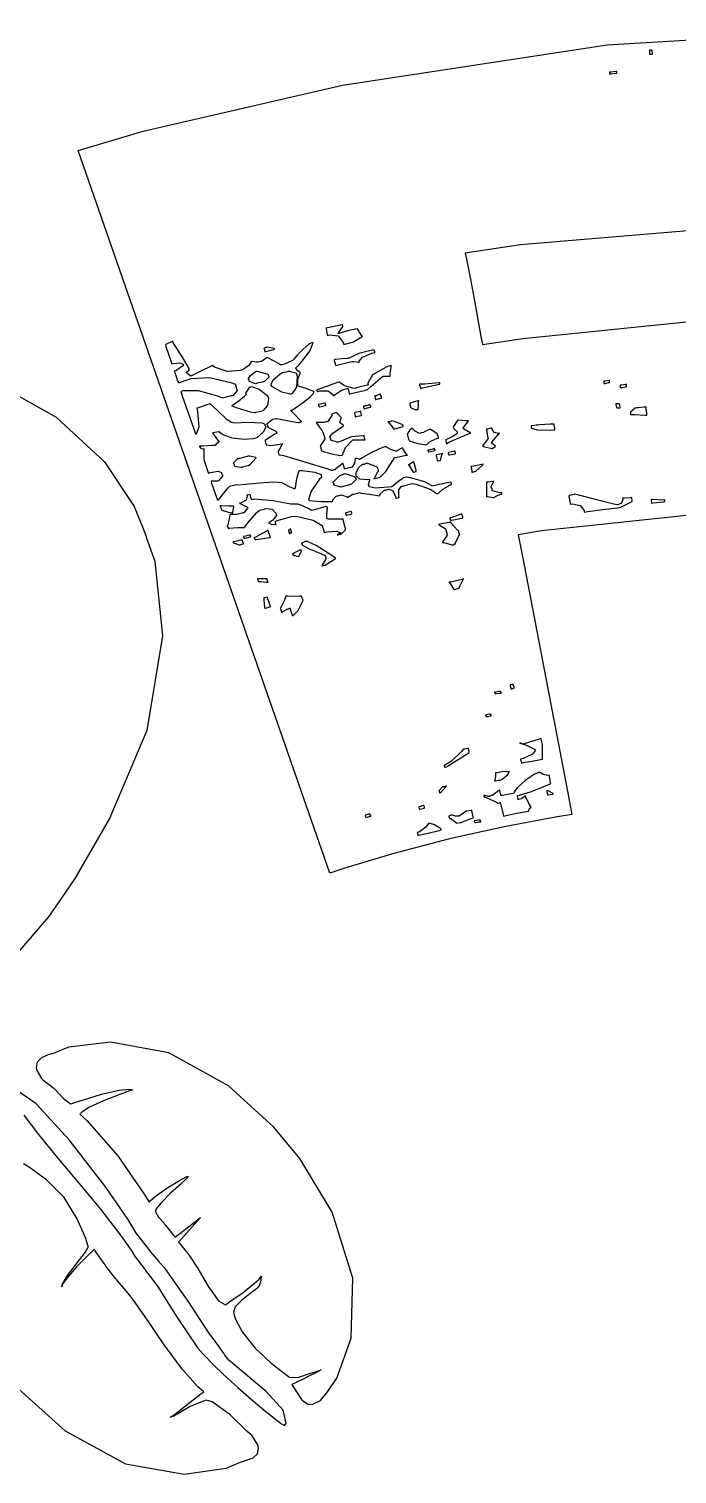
# Model space of a CAD drawing. Extents: x 46 to 308, y 59 to 295.
# Drawn here: x 139.3 to 167.4, y 214.1 to 276.7 of the extents above; entities that cross this region are included whole.
import ezdxf

# ---------------------------------------------------------------- set-up
doc = ezdxf.new("R2010")
doc.units = 0
doc.header["$MEASUREMENT"] = 0

msp = doc.modelspace()

# ---------------------------------------------------------------- linework, layer by layer
at = {"color": 7}
for points in [[(171.723, 256.073), (161.492, 254.988), (160.478, 254.812), (160.672, 253.807), (162.613, 243.717), (162.807, 242.711), (162.089, 242.587), (159.943, 242.186), (157.502, 241.653), (155.091, 241.015), (153.017, 240.391), (152.33, 240.171), (151.42, 242.783), (142.336, 268.853), (141.428, 271.463), (144.249, 272.298), (152.866, 274.294), (164.323, 276.036), (175.886, 276.727)], [(172.464, 268.376), (160.584, 267.379), (158.185, 267.017), (158.237, 266.752), (158.394, 265.955), (158.568, 265.042), (158.735, 264.13), (158.878, 263.332), (158.926, 263.066), (160.672, 263.323), (169.324, 264.2)], [(138.027, 261.284), (140.472, 259.91), (142.565, 257.98), (143.852, 256.044), (144.146, 255.341), (144.172, 255.28), (144.365, 254.742), (144.392, 254.67), (144.749, 253.679), (145.084, 250.439), (144.397, 246.35), (142.788, 242.532), (141.279, 239.94), (140.722, 239.113), (140.149, 238.275), (136.662, 234.25)]]:
    msp.add_lwpolyline(points, dxfattribs=at)
for points in [[(166.158, 275.802), (166.158, 275.758), (166.158, 275.659), (166.158, 275.626), (166.193, 275.626), (166.271, 275.626), (166.299, 275.626), (166.299, 275.67), (166.273, 275.785), (166.265, 275.802), (166.237, 275.802), (166.178, 275.802), (166.158, 275.802)], [(164.43, 274.85), (164.43, 274.832), (164.43, 274.792), (164.43, 274.778), (164.509, 274.778), (164.687, 274.814), (164.747, 274.814), (164.747, 274.832), (164.747, 274.872), (164.747, 274.884), (164.72, 274.876), (164.502, 274.85), (164.43, 274.85)], [(152.153, 263.772), (152.162, 263.737), (152.214, 263.482), (152.224, 263.455), (152.32, 263.482), (152.681, 263.433), (152.902, 263.154), (152.929, 263.066), (152.973, 263.076), (153.308, 263.164), (153.352, 263.172), (153.387, 263.2), (153.705, 263.393), (153.741, 263.419), (153.713, 263.437), (153.537, 263.703), (153.529, 263.737), (153.44, 263.719), (153.092, 263.645), (152.761, 263.553), (152.683, 263.525), (152.699, 263.561), (152.867, 263.808), (152.893, 263.842), (152.893, 263.86), (152.867, 263.905), (152.859, 263.914), (152.787, 263.896), (152.224, 263.781), (152.153, 263.772)], [(145.204, 263.066), (145.23, 262.978), (145.344, 262.643), (145.459, 262.308), (145.485, 262.22), (145.555, 262.238), (145.824, 262.268), (145.97, 262.212), (145.98, 262.184), (145.988, 262.158), (145.661, 261.92), (145.591, 261.902), (145.608, 261.849), (145.749, 261.462), (145.767, 261.408), (145.812, 261.418), (146.146, 261.533), (146.19, 261.549), (146.323, 261.593), (147.107, 261.629), (148.033, 261.418), (148.237, 261.338), (148.245, 261.312), (148.298, 261.118), (148.307, 261.092), (148.316, 261.065), (148.141, 260.853), (148.096, 260.843), (148.052, 260.835), (147.718, 260.748), (147.673, 260.739), (147.479, 260.818), (146.64, 261.051), (145.978, 261.056), (145.874, 261.02), (145.934, 260.835), (146.19, 260.103), (146.447, 259.372), (146.509, 259.185), (146.553, 259.195), (146.662, 259.5), (146.614, 260.138), (146.579, 260.314), (146.631, 260.332), (147.055, 260.474), (147.108, 260.49), (147.133, 260.5), (147.257, 260.394), (147.513, 260.139), (147.822, 259.857), (148.048, 259.704), (148.131, 259.68), (148.193, 259.662), (148.752, 259.698), (149.401, 259.662), (149.508, 259.608), (149.508, 259.582), (149.532, 259.514), (149.542, 259.504), (149.55, 259.486), (149.436, 259.27), (149.179, 259.037), (149.119, 259.009), (148.997, 258.971), (148.608, 258.94), (148.099, 259.006), (147.705, 259.144), (147.54, 259.249), (147.531, 259.292), (147.504, 259.284), (147.275, 259.231), (147.249, 259.221), (147.275, 259.187), (147.504, 258.877), (147.531, 258.833), (147.504, 258.825), (147.391, 258.725), (147.391, 258.692), (147.215, 258.692), (146.818, 258.656), (146.685, 258.656), (146.685, 258.64), (146.71, 258.596), (146.72, 258.586), (146.72, 258.578), (146.844, 258.542), (146.862, 258.55), (146.862, 258.436), (146.862, 258.18), (146.862, 258.093), (146.878, 258.031), (147.046, 257.554), (147.072, 257.492), (147.161, 257.52), (147.487, 257.572), (147.638, 257.513), (147.638, 257.492), (147.638, 257.466), (147.673, 257.408), (147.673, 257.387), (147.682, 257.361), (147.505, 257.157), (147.461, 257.139), (147.389, 257.139), (147.231, 257.139), (147.179, 257.139), (147.205, 257.061), (147.434, 256.409), (147.461, 256.329), (147.5, 256.329), (147.62, 256.483), (147.91, 256.832), (147.99, 256.928), (148.016, 256.938), (148.245, 256.99), (148.273, 256.999), (148.361, 256.982), (148.686, 257.006), (149.281, 257.07), (149.885, 257.109), (150.227, 257.084), (150.319, 257.035), (150.345, 257.026), (150.591, 256.89), (150.807, 256.814), (150.813, 256.822), (150.839, 256.858), (150.891, 257.263), (150.99, 257.598), (151.025, 257.598), (151.147, 257.608), (151.667, 257.533), (151.941, 257.424), (151.941, 257.387), (151.941, 257.369), (151.967, 257.325), (151.977, 257.315), (151.871, 257.227), (151.509, 256.704), (151.394, 256.339), (151.412, 256.329), (151.428, 256.311), (151.601, 256.287), (151.95, 256.267), (152.286, 256.258), (152.436, 256.257), (152.436, 256.257), (152.436, 256.257), (152.474, 256.369), (152.602, 256.497), (152.647, 256.505), (152.681, 256.505), (152.761, 256.54), (152.789, 256.54), (152.833, 256.55), (153.07, 256.462), (153.07, 256.433), (153.096, 256.451), (153.29, 256.567), (153.318, 256.576), (153.344, 256.585), (153.573, 256.638), (153.599, 256.646), (153.687, 256.629), (154.04, 256.576), (154.392, 256.523), (154.481, 256.505), (154.481, 256.567), (154.657, 256.744), (154.693, 256.752), (154.728, 256.752), (154.806, 256.786), (154.833, 256.786), (154.878, 256.796), (155.049, 256.726), (155.169, 256.479), (155.186, 256.399), (155.221, 256.399), (155.301, 256.433), (155.328, 256.433), (155.31, 256.505), (155.305, 256.774), (155.425, 256.92), (155.469, 256.928), (155.513, 256.938), (155.848, 257.026), (155.892, 257.035), (156.059, 257.017), (156.672, 256.796), (156.95, 256.61), (156.95, 256.61), (157.016, 256.61), (157.215, 256.792), (157.541, 256.99), (157.585, 256.999), (157.585, 257.026), (157.559, 257.096), (157.551, 257.105), (157.471, 257.088), (156.818, 256.946), (156.74, 256.928), (156.73, 256.956), (156.443, 257.11), (155.822, 257.281), (155.645, 257.315), (155.61, 257.315), (155.521, 257.291), (155.505, 257.281), (155.451, 257.247), (155.257, 257.101), (155.062, 256.937), (155.01, 256.892), (154.851, 256.876), (154.291, 256.844), (154.032, 256.902), (154.023, 256.928), (154.023, 256.946), (153.996, 256.99), (153.988, 256.999), (153.996, 257.017), (154.048, 257.185), (154.058, 257.211), (153.97, 257.193), (153.625, 257.223), (153.458, 257.372), (153.458, 257.422), (153.458, 257.496), (153.563, 257.718), (153.739, 257.872), (153.775, 257.881), (153.81, 257.881), (153.89, 257.917), (153.917, 257.917), (153.952, 257.926), (154.332, 257.776), (154.376, 257.74), (154.384, 257.722), (154.41, 257.604), (154.41, 257.564), (154.392, 257.529), (154.251, 257.281), (154.234, 257.245), (154.26, 257.255), (154.455, 257.307), (154.481, 257.315), (154.515, 257.325), (154.745, 257.555), (155.044, 258.031), (155.116, 258.163), (155.169, 258.173), (155.627, 258.261), (155.681, 258.269), (155.654, 258.287), (155.477, 258.552), (155.469, 258.586), (155.441, 258.57), (155.248, 258.463), (155.222, 258.446), (155.186, 258.437), (154.966, 258.507), (154.78, 258.614), (154.763, 258.622), (154.692, 258.632), (154.467, 258.549), (154.088, 258.358), (153.756, 258.166), (153.607, 258.084), (153.599, 258.093), (153.599, 258.093), (153.511, 258.124), (153.422, 258.127), (153.422, 258.127), (153.413, 258.111), (153.387, 257.92), (153.288, 257.748), (153.246, 257.74), (153.22, 257.732), (152.991, 257.678), (152.965, 257.668), (152.955, 257.696), (152.902, 257.89), (152.893, 257.917), (152.858, 257.89), (152.575, 257.661), (152.54, 257.634), (152.505, 257.634), (152.426, 257.598), (152.4, 257.598), (152.206, 257.678), (150.327, 258.235), (150.143, 258.269), (150.133, 258.287), (150.107, 258.407), (150.107, 258.446), (150.124, 258.481), (150.265, 258.728), (150.283, 258.763), (150.168, 258.736), (149.771, 258.666), (149.586, 258.7), (149.578, 258.727), (149.568, 258.745), (149.542, 258.864), (149.542, 258.903), (149.532, 258.931), (149.949, 259.195), (150.037, 259.221), (150.037, 259.239), (150.009, 259.284), (150.001, 259.292), (149.965, 259.31), (149.683, 259.451), (149.648, 259.468), (149.648, 259.496), (149.622, 259.566), (149.614, 259.574), (149.614, 259.636), (149.816, 259.804), (149.86, 259.821), (149.86, 259.821), (149.965, 259.857), (150.001, 259.857), (150.097, 259.839), (150.476, 259.769), (150.855, 259.698), (150.953, 259.68), (150.987, 259.68), (151.068, 259.715), (151.095, 259.715), (151.051, 259.769), (150.68, 260.165), (150.636, 260.21), (150.671, 260.219), (150.844, 260.321), (151.17, 260.544), (151.474, 260.795), (151.614, 260.941), (151.624, 260.985), (151.624, 261.028), (151.302, 261.153), (150.961, 261.259), (150.953, 261.268), (150.935, 261.286), (150.939, 261.564), (151.032, 261.823), (151.059, 261.831), (151.041, 261.849), (150.899, 261.956), (150.883, 261.973), (150.883, 261.991), (150.857, 262.035), (150.848, 262.044), (150.989, 262.176), (151.456, 262.777), (151.597, 263.132), (151.588, 263.136), (151.559, 263.151), (151.41, 263.072), (151.152, 262.847), (150.899, 262.582), (150.768, 262.432), (150.742, 262.396), (150.706, 262.362), (150.432, 262.238), (150.241, 262.184), (150.177, 262.184), (150.124, 262.22), (149.909, 262.344), (149.674, 262.468), (149.614, 262.503), (149.586, 262.485), (149.392, 262.344), (149.365, 262.326), (149.321, 262.326), (149.222, 262.29), (149.189, 262.29), (149.119, 262.29), (148.934, 262.318), (148.908, 262.326), (148.916, 262.308), (148.836, 262.162), (148.616, 262), (148.555, 261.973), (148.449, 261.929), (147.875, 261.891), (147.337, 262.079), (147.249, 262.15), (147.151, 262.106), (146.772, 261.921), (146.393, 261.735), (146.297, 261.691), (146.279, 261.7), (146.137, 261.815), (146.12, 261.831), (146.12, 261.859), (146.226, 261.938), (146.226, 261.938), (146.243, 261.973), (146.151, 262.172), (145.912, 262.561), (145.656, 262.956), (145.529, 263.164), (145.521, 263.208), (145.503, 263.19), (145.248, 263.076), (145.204, 263.066)], [(149.472, 262.89), (149.48, 262.873), (149.508, 262.781), (149.508, 262.749), (149.552, 262.759), (149.886, 262.847), (149.931, 262.855), (149.921, 262.882), (149.63, 262.944), (149.578, 262.926), (149.55, 262.926), (149.488, 262.9), (149.472, 262.89)], [(152.506, 262.396), (152.514, 262.37), (152.567, 262.176), (152.576, 262.15), (152.647, 262.168), (153.21, 262.308), (153.282, 262.326), (153.361, 262.326), (153.563, 262.3), (153.599, 262.29), (153.589, 262.334), (153.735, 262.516), (154.146, 262.679), (154.27, 262.713), (154.27, 262.741), (154.243, 262.811), (154.234, 262.819), (154.172, 262.811), (153.695, 262.697), (153.635, 262.679), (153.581, 262.671), (153.33, 262.561), (153.161, 262.467), (153.106, 262.467), (153.078, 262.459), (152.845, 262.445), (152.558, 262.414), (152.506, 262.396)], [(149.155, 261.902), (149.181, 261.911), (149.594, 261.797), (149.648, 261.761), (149.648, 261.745), (149.674, 261.7), (149.684, 261.691), (149.692, 261.665), (149.49, 261.454), (149.437, 261.444), (149.41, 261.436), (149.181, 261.382), (149.155, 261.372), (149.111, 261.364), (148.845, 261.452), (148.836, 261.479), (148.836, 261.497), (148.81, 261.541), (148.802, 261.549), (148.802, 261.59), (148.885, 261.713), (149.093, 261.875), (149.155, 261.902)], [(150.247, 261.831), (150.274, 261.841), (150.502, 261.893), (150.53, 261.902), (150.582, 261.911), (150.873, 261.823), (150.883, 261.797), (150.909, 261.682), (150.879, 261.211), (150.688, 260.933), (150.636, 260.915), (150.6, 260.907), (150.239, 260.99), (149.842, 261.232), (149.79, 261.302), (149.78, 261.33), (149.873, 261.528), (150.159, 261.779), (150.247, 261.831)], [(153.988, 261.302), (153.934, 261.294), (153.484, 261.18), (153.422, 261.162), (153.325, 261.171), (152.955, 261.264), (152.761, 261.41), (152.753, 261.444), (152.655, 261.41), (152.258, 261.268), (151.861, 261.127), (151.765, 261.092), (151.765, 261.074), (151.791, 261.029), (151.801, 261.02), (151.897, 261.047), (152.254, 261.051), (152.452, 260.897), (152.47, 260.843), (152.505, 260.871), (152.815, 261.065), (152.859, 261.092), (152.885, 261.101), (153.078, 261.153), (153.106, 261.162), (153.114, 261.136), (153.166, 260.941), (153.176, 260.915), (153.246, 260.933), (153.81, 261.074), (153.881, 261.092), (153.934, 261.092), (154.092, 261.246), (154.507, 261.594), (154.623, 261.691), (154.701, 261.691), (154.879, 261.691), (154.94, 261.691), (154.94, 261.807), (154.976, 262.064), (154.976, 262.15), (154.789, 262.088), (154.176, 261.753), (153.97, 261.382), (153.988, 261.302)], [(148.908, 261.232), (148.934, 261.241), (149.263, 261.123), (149.612, 260.845), (149.648, 260.773), (149.674, 260.729), (149.626, 260.422), (149.418, 260.183), (149.365, 260.174), (149.339, 260.165), (149.111, 260.113), (149.085, 260.103), (149.057, 260.095), (148.885, 260.134), (148.55, 260.231), (148.235, 260.338), (148.096, 260.386), (148.096, 260.386), (148.096, 260.412), (148.194, 260.489), (148.409, 260.651), (148.617, 260.813), (148.701, 260.902), (148.696, 260.915), (148.686, 260.951), (148.864, 261.215), (148.908, 261.232)], [(156.21, 261.338), (156.21, 261.294), (156.245, 261.195), (156.245, 261.162), (156.333, 261.18), (156.668, 261.25), (157.004, 261.322), (157.092, 261.338), (157.092, 261.356), (157.092, 261.396), (157.092, 261.408), (157.021, 261.4), (156.429, 261.348), (156.351, 261.338), (156.315, 261.338), (156.236, 261.338), (156.21, 261.338)], [(164.182, 261.479), (164.182, 261.452), (164.182, 261.393), (164.182, 261.372), (164.244, 261.372), (164.384, 261.408), (164.43, 261.408), (164.43, 261.436), (164.43, 261.495), (164.43, 261.515), (164.403, 261.506), (164.237, 261.479), (164.182, 261.479)], [(164.888, 261.302), (164.888, 261.276), (164.888, 261.217), (164.888, 261.196), (164.958, 261.196), (165.117, 261.232), (165.17, 261.232), (165.17, 261.259), (165.17, 261.319), (165.17, 261.338), (165.143, 261.33), (164.951, 261.302), (164.888, 261.302)], [(151.835, 260.456), (151.835, 260.43), (151.861, 260.36), (151.871, 260.35), (151.897, 260.36), (152.126, 260.412), (152.153, 260.42), (152.153, 260.448), (152.126, 260.518), (152.117, 260.526), (152.09, 260.518), (151.861, 260.466), (151.835, 260.456)], [(153.775, 260.386), (153.775, 260.36), (153.802, 260.289), (153.811, 260.28), (153.837, 260.289), (154.066, 260.342), (154.094, 260.35), (154.094, 260.378), (154.066, 260.448), (154.058, 260.456), (154.03, 260.448), (153.839, 260.386), (153.775, 260.386)], [(154.27, 260.843), (154.27, 260.799), (154.304, 260.7), (154.304, 260.667), (154.331, 260.677), (154.525, 260.73), (154.553, 260.739), (154.553, 260.783), (154.517, 260.882), (154.517, 260.915), (154.489, 260.907), (154.324, 260.843), (154.27, 260.843)], [(155.787, 260.526), (155.787, 260.482), (155.822, 260.383), (155.822, 260.35), (155.838, 260.324), (156.006, 260.245), (156.14, 260.244), (156.14, 260.244), (156.148, 260.254), (156.156, 260.4), (156.165, 260.598), (156.174, 260.633), (156.139, 260.624), (155.831, 260.536), (155.787, 260.526)], [(164.711, 260.49), (164.711, 260.446), (164.738, 260.332), (164.747, 260.314), (164.782, 260.314), (164.86, 260.314), (164.888, 260.314), (164.888, 260.358), (164.862, 260.474), (164.853, 260.49), (164.853, 260.49), (164.746, 260.49), (164.711, 260.49)], [(165.347, 260.103), (165.347, 260.087), (165.347, 260.047), (165.347, 260.033), (165.523, 260.033), (165.981, 260.007), (166.052, 259.997), (166.052, 260.085), (166.018, 260.284), (166.018, 260.35), (165.912, 260.35), (165.672, 260.314), (165.593, 260.314), (165.549, 260.306), (165.337, 260.131), (165.347, 260.103)], [(152.4, 260.033), (152.408, 259.989), (152.232, 259.725), (152.188, 259.715), (152.152, 259.715), (152.073, 259.68), (152.047, 259.68), (151.967, 259.68), (151.79, 259.68), (151.73, 259.68), (151.757, 259.646), (151.985, 259.328), (152.011, 259.292), (152.02, 259.257), (152.108, 259.001), (152.117, 258.975), (152.099, 258.94), (151.923, 258.692), (151.907, 258.656), (151.915, 258.64), (151.941, 258.52), (151.941, 258.48), (151.95, 258.463), (152.094, 258.408), (152.4, 258.322), (152.704, 258.262), (152.851, 258.253), (152.859, 258.269), (152.867, 258.279), (153.008, 258.604), (153.325, 258.931), (153.422, 258.939), (153.529, 258.939), (153.767, 258.939), (153.847, 258.939), (153.837, 258.957), (153.811, 259.077), (153.811, 259.115), (153.757, 259.107), (153.246, 259.055), (153.212, 259.045), (153.184, 259.037), (152.735, 258.851), (152.683, 258.833), (152.638, 258.825), (152.372, 258.913), (152.364, 258.939), (152.364, 258.966), (152.338, 259.037), (152.33, 259.045), (152.32, 259.063), (152.456, 259.226), (152.823, 259.478), (152.929, 259.538), (152.911, 259.556), (152.769, 259.662), (152.753, 259.68), (152.761, 259.698), (152.813, 259.865), (152.823, 259.891), (152.795, 259.909), (152.62, 260.095), (152.612, 260.103), (152.558, 260.103), (152.426, 260.043), (152.4, 260.033)], [(153.388, 260.103), (153.396, 260.087), (153.422, 259.967), (153.422, 259.927), (153.449, 259.937), (153.677, 259.989), (153.705, 259.997), (153.695, 260.015), (153.671, 260.135), (153.671, 260.174), (153.643, 260.165), (153.422, 260.113), (153.388, 260.103)], [(154.833, 259.715), (154.868, 259.698), (155.072, 259.433), (155.082, 259.398), (155.126, 259.407), (155.461, 259.496), (155.505, 259.504), (155.505, 259.522), (155.477, 259.566), (155.469, 259.574), (155.459, 259.592), (155.08, 259.742), (155.01, 259.751), (154.984, 259.742), (154.871, 259.715), (154.833, 259.715)], [(157.868, 259.785), (157.841, 259.751), (157.674, 259.504), (157.656, 259.468), (157.682, 259.442), (157.832, 259.276), (157.832, 259.221), (157.823, 259.195), (157.624, 259.055), (157.373, 258.948), (157.339, 258.939), (157.339, 258.895), (157.375, 258.796), (157.375, 258.763), (157.471, 258.825), (158.353, 259.213), (158.433, 259.221), (158.397, 259.239), (158.115, 259.406), (158.08, 259.432), (158.107, 259.468), (158.3, 259.716), (158.327, 259.751), (158.211, 259.751), (157.912, 259.777), (157.868, 259.785)], [(155.681, 259.151), (155.689, 259.125), (155.742, 258.931), (155.751, 258.903), (155.76, 258.887), (156.139, 258.776), (156.518, 258.718), (156.527, 258.727), (156.527, 258.727), (156.641, 258.843), (156.934, 258.993), (157.022, 259.009), (157.022, 259.053), (156.986, 259.152), (156.986, 259.185), (156.95, 259.203), (156.704, 259.372), (156.669, 259.398), (156.641, 259.381), (156.413, 259.274), (156.387, 259.256), (156.387, 259.256), (156.263, 259.231), (156.245, 259.221), (156.2, 259.213), (156.015, 259.301), (155.9, 259.424), (155.892, 259.432), (155.892, 259.432), (155.772, 259.332), (155.671, 259.177), (155.681, 259.151)], [(159.103, 259.398), (159.111, 259.354), (159.163, 259.019), (159.173, 258.975), (159.145, 258.948), (158.952, 258.692), (158.926, 258.656), (158.97, 258.648), (159.341, 258.56), (159.385, 258.55), (159.385, 258.578), (159.474, 258.648), (159.492, 258.656), (159.474, 258.674), (159.331, 258.79), (159.315, 258.798), (159.349, 258.843), (159.632, 259.177), (159.668, 259.221), (159.624, 259.213), (159.442, 259.248), (159.349, 259.387), (159.349, 259.432), (159.287, 259.432), (159.148, 259.398), (159.103, 259.398)], [(161.043, 259.538), (161.043, 259.522), (161.043, 259.482), (161.043, 259.468), (161.051, 259.442), (161.316, 259.363), (161.897, 259.354), (162.065, 259.362), (162.065, 259.424), (162.031, 259.563), (162.031, 259.608), (161.855, 259.608), (161.396, 259.584), (161.326, 259.574), (161.254, 259.574), (161.095, 259.538), (161.043, 259.538)], [(156.563, 258.48), (156.563, 258.463), (156.588, 258.419), (156.597, 258.41), (156.624, 258.419), (156.852, 258.472), (156.88, 258.48), (156.88, 258.498), (156.854, 258.542), (156.846, 258.55), (156.818, 258.542), (156.626, 258.48), (156.563, 258.48)], [(148.379, 258.127), (148.423, 258.137), (148.758, 258.225), (148.802, 258.233), (148.846, 258.243), (149.119, 258.184), (149.119, 258.163), (149.127, 258.147), (148.863, 257.846), (148.802, 257.81), (148.775, 257.802), (148.546, 257.75), (148.519, 257.74), (148.475, 257.732), (148.211, 257.784), (148.203, 257.81), (148.203, 257.838), (148.167, 257.897), (148.167, 257.917), (148.157, 257.943), (148.335, 258.119), (148.379, 258.127)], [(155.715, 257.845), (155.742, 257.828), (155.918, 257.564), (155.928, 257.528), (155.962, 257.528), (156.051, 257.555), (156.068, 257.564), (156.059, 257.608), (155.972, 257.943), (155.964, 257.987), (155.936, 257.97), (155.742, 257.854), (155.715, 257.845)], [(156.916, 258.269), (156.924, 258.243), (156.977, 258.049), (156.986, 258.021), (157.021, 258.021), (157.109, 258.049), (157.127, 258.057), (157.127, 258.129), (157.18, 258.305), (157.198, 258.34), (157.163, 258.331), (156.942, 258.279), (156.916, 258.269)], [(157.445, 258.374), (157.445, 258.348), (157.47, 258.279), (157.479, 258.269), (157.506, 258.279), (157.734, 258.331), (157.762, 258.34), (157.762, 258.367), (157.736, 258.437), (157.728, 258.446), (157.7, 258.437), (157.471, 258.384), (157.445, 258.374)], [(158.433, 257.774), (158.441, 257.748), (158.467, 257.583), (158.467, 257.528), (158.502, 257.528), (158.592, 257.555), (158.61, 257.564), (158.644, 257.573), (158.935, 257.836), (158.962, 257.881), (158.908, 257.864), (158.485, 257.784), (158.433, 257.774)], [(152.823, 257.422), (152.858, 257.422), (152.937, 257.458), (152.965, 257.458), (152.991, 257.467), (153.378, 257.343), (153.422, 257.315), (153.422, 257.299), (153.449, 257.255), (153.458, 257.245), (153.466, 257.219), (153.264, 257.008), (153.212, 256.999), (153.168, 256.99), (152.858, 256.902), (152.823, 256.892), (152.779, 256.884), (152.514, 256.973), (152.506, 256.999), (152.506, 257.017), (152.479, 257.061), (152.47, 257.069), (152.461, 257.096), (152.761, 257.387), (152.823, 257.422)], [(159.103, 257.105), (159.103, 256.946), (159.103, 256.589), (159.103, 256.469), (159.147, 256.479), (159.385, 256.433), (159.385, 256.433), (159.427, 256.433), (159.552, 256.505), (159.717, 256.576), (159.772, 256.576), (159.772, 256.594), (159.772, 256.633), (159.772, 256.646), (159.702, 256.638), (159.349, 256.725), (159.349, 256.752), (159.349, 256.796), (159.315, 256.895), (159.315, 256.928), (159.323, 256.946), (159.41, 257.113), (159.42, 257.139), (159.384, 257.131), (159.173, 257.105), (159.103, 257.105)], [(147.567, 256.081), (147.575, 256.064), (147.628, 255.922), (147.638, 255.904), (147.646, 255.888), (147.884, 255.808), (148.069, 255.764), (148.131, 255.764), (148.167, 256.046), (148.157, 256.056), (147.945, 256.064), (147.628, 256.073), (147.567, 256.081)], [(148.732, 256.54), (148.748, 256.497), (148.704, 256.325), (148.483, 256.205), (148.413, 256.187), (148.448, 256.17), (148.73, 256.028), (148.766, 256.01), (148.775, 255.984), (148.6, 255.773), (148.555, 255.764), (148.528, 255.756), (148.299, 255.703), (148.273, 255.694), (148.201, 255.694), (148.042, 255.694), (147.99, 255.694), (147.998, 255.659), (147.91, 255.253), (147.884, 255.199), (147.884, 255.173), (147.92, 255.115), (147.92, 255.094), (147.972, 255.112), (148.337, 255.138), (148.553, 255.129), (148.626, 255.129), (148.626, 255.129), (148.77, 255.341), (149.145, 255.765), (149.261, 255.87), (149.287, 255.88), (149.48, 255.932), (149.508, 255.94), (149.568, 255.958), (149.82, 255.936), (149.983, 255.756), (150.001, 255.694), (150.009, 255.65), (149.855, 255.451), (149.684, 255.341), (149.684, 255.341), (149.684, 255.326), (149.789, 255.279), (149.965, 255.262), (150.001, 255.271), (149.991, 255.288), (149.967, 255.381), (149.967, 255.411), (150.045, 255.439), (150.354, 255.531), (150.662, 255.606), (150.742, 255.623), (150.919, 255.606), (151.602, 255.447), (151.985, 255.218), (152.011, 255.165), (152.02, 255.138), (152.073, 254.944), (152.083, 254.918), (152.188, 254.944), (152.607, 254.97), (152.789, 254.918), (152.789, 254.918), (152.789, 254.891), (152.647, 254.832), (152.647, 254.812), (152.681, 254.812), (152.761, 254.846), (152.789, 254.846), (152.833, 254.856), (152.999, 255.035), (152.999, 255.094), (152.99, 255.138), (152.902, 255.473), (152.893, 255.517), (152.84, 255.501), (152.25, 255.501), (152.188, 255.517), (152.188, 255.633), (152.214, 255.932), (152.224, 255.976), (152.224, 255.994), (152.196, 256.038), (152.188, 256.046), (152.117, 256.03), (151.588, 255.888), (151.518, 255.87), (151.438, 255.924), (151.107, 256.091), (150.938, 256.153), (150.883, 256.153), (150.629, 256.153), (149.873, 256.294), (149.065, 256.365), (148.942, 256.329), (148.933, 256.355), (148.88, 256.55), (148.872, 256.576), (148.863, 256.567), (148.763, 256.54), (148.732, 256.54)], [(162.667, 256.505), (162.675, 256.471), (162.727, 256.188), (162.737, 256.153), (162.825, 256.162), (163.154, 256.095), (163.327, 255.87), (163.336, 255.8), (163.495, 255.826), (164.13, 255.918), (164.764, 255.994), (164.924, 256.01), (164.976, 256.046), (165.381, 256.249), (165.417, 256.257), (165.417, 256.301), (165.391, 256.417), (165.383, 256.433), (165.338, 256.425), (165.079, 256.399), (164.994, 256.399), (165.002, 256.355), (164.95, 256.193), (164.797, 256.117), (164.747, 256.117), (164.561, 256.161), (163.829, 256.347), (163.098, 256.532), (162.913, 256.576), (162.895, 256.567), (162.693, 256.515), (162.667, 256.505)], [(166.229, 256.363), (166.229, 256.319), (166.255, 256.205), (166.265, 256.187), (166.317, 256.197), (166.766, 256.249), (166.828, 256.257), (166.828, 256.275), (166.828, 256.316), (166.828, 256.329), (166.766, 256.321), (166.263, 256.355), (166.229, 256.363)], [(152.999, 255.764), (152.999, 255.738), (153.025, 255.668), (153.035, 255.658), (153.061, 255.668), (153.254, 255.72), (153.282, 255.728), (153.282, 255.756), (153.254, 255.826), (153.246, 255.834), (153.22, 255.826), (153.025, 255.773), (152.999, 255.764)], [(157.022, 255.271), (157.056, 255.253), (157.311, 255.086), (157.339, 255.058), (157.347, 255.032), (157.4, 254.839), (157.409, 254.812), (157.391, 254.777), (157.215, 254.529), (157.198, 254.493), (157.243, 254.485), (157.577, 254.398), (157.621, 254.389), (157.656, 254.389), (157.734, 254.423), (157.762, 254.423), (157.752, 254.45), (157.903, 254.768), (157.938, 254.812), (157.938, 254.856), (157.904, 254.955), (157.904, 254.988), (157.85, 255.016), (157.559, 255.341), (157.551, 255.375), (157.497, 255.359), (157.074, 255.28), (157.022, 255.271)], [(157.515, 255.552), (157.515, 255.525), (157.541, 255.457), (157.551, 255.447), (157.603, 255.457), (158.026, 255.543), (158.08, 255.552), (158.08, 255.596), (158.044, 255.695), (158.044, 255.728), (158, 255.712), (157.567, 255.561), (157.515, 255.552)], [(148.59, 254.742), (148.59, 254.724), (148.616, 254.679), (148.626, 254.67), (148.652, 254.679), (148.88, 254.733), (148.908, 254.742), (148.908, 254.759), (148.88, 254.803), (148.872, 254.812), (148.845, 254.803), (148.616, 254.751), (148.59, 254.742)], [(149.049, 254.706), (149.049, 254.679), (149.085, 254.62), (149.085, 254.599), (149.155, 254.609), (149.692, 254.697), (149.754, 254.706), (149.745, 254.742), (149.656, 254.996), (149.648, 255.022), (149.604, 254.988), (149.101, 254.724), (149.049, 254.706)], [(150.53, 255.022), (150.538, 255.006), (150.566, 254.914), (150.566, 254.882), (150.592, 254.882), (150.651, 254.918), (150.672, 254.918), (150.662, 254.936), (150.636, 255.028), (150.636, 255.058), (150.609, 255.058), (150.549, 255.022), (150.53, 255.022)], [(148.131, 254.493), (148.149, 254.467), (148.405, 254.38), (148.449, 254.389), (148.466, 254.398), (148.558, 254.423), (148.59, 254.423), (148.58, 254.441), (148.528, 254.583), (148.519, 254.599), (148.475, 254.591), (148.165, 254.511), (148.131, 254.493)], [(150.706, 254), (150.706, 253.981), (150.795, 253.921), (150.953, 253.886), (150.989, 253.894), (150.997, 253.912), (151.085, 254.09), (151.095, 254.106), (151.095, 254.124), (151.068, 254.168), (151.059, 254.176), (151.023, 254.15), (150.829, 254.05), (150.706, 254), (150.706, 254)], [(151.095, 254.459), (151.095, 254.442), (151.12, 254.398), (151.129, 254.389), (151.138, 254.371), (151.398, 254.226), (151.958, 253.992), (152.117, 253.93), (152.126, 253.913), (152.153, 253.819), (152.153, 253.788), (152.135, 253.753), (151.994, 253.507), (151.977, 253.471), (152.011, 253.471), (152.09, 253.507), (152.117, 253.507), (152.162, 253.533), (152.532, 253.762), (152.576, 253.788), (152.408, 253.92), (151.734, 254.357), (151.36, 254.529), (151.235, 254.529), (151.226, 254.513), (151.127, 254.459), (151.095, 254.459)], [(149.189, 252.906), (149.189, 252.88), (149.225, 252.822), (149.225, 252.801), (149.33, 252.801), (149.568, 252.765), (149.648, 252.765), (149.638, 252.783), (149.614, 252.876), (149.614, 252.906), (149.614, 252.906), (149.295, 252.906), (149.189, 252.906)], [(157.479, 252.765), (157.506, 252.749), (157.682, 252.484), (157.692, 252.448), (157.718, 252.458), (157.911, 252.51), (157.938, 252.519), (157.929, 252.537), (158.079, 252.862), (158.115, 252.906), (158.053, 252.889), (157.541, 252.775), (157.479, 252.765)], [(149.472, 252.096), (149.472, 251.981), (149.498, 251.681), (149.508, 251.637), (149.534, 251.646), (149.727, 251.699), (149.754, 251.707), (149.736, 251.751), (149.63, 252.086), (149.614, 252.13), (149.596, 252.122), (149.502, 252.096), (149.472, 252.096)], [(150.424, 252.166), (150.424, 252.166), (150.366, 251.995), (150.221, 251.699), (150.177, 251.637), (150.186, 251.62), (150.238, 251.478), (150.247, 251.46), (150.265, 251.478), (150.442, 251.584), (150.46, 251.601), (150.494, 251.601), (150.573, 251.637), (150.6, 251.637), (150.609, 251.602), (150.697, 251.346), (150.706, 251.318), (150.741, 251.328), (150.935, 251.522), (151.129, 251.893), (151.165, 251.99), (151.156, 252.008), (151.103, 252.149), (151.095, 252.166), (151.041, 252.157), (150.693, 252.154), (150.49, 252.166), (150.424, 252.166)], [(159.456, 248.003), (159.456, 247.986), (159.482, 247.942), (159.492, 247.933), (159.518, 247.942), (159.683, 247.967), (159.738, 247.967), (159.738, 247.985), (159.711, 248.03), (159.702, 248.039), (159.64, 248.039), (159.501, 248.003), (159.456, 248.003)], [(160.125, 248.32), (160.125, 248.275), (160.161, 248.176), (160.161, 248.143), (160.196, 248.143), (160.284, 248.171), (160.302, 248.179), (160.302, 248.223), (160.267, 248.322), (160.267, 248.356), (160.257, 248.347), (160.158, 248.32), (160.125, 248.32)], [(159.067, 247.015), (159.067, 246.998), (159.093, 246.954), (159.103, 246.944), (159.129, 246.954), (159.268, 246.98), (159.315, 246.98), (159.315, 246.998), (159.287, 247.042), (159.279, 247.051), (159.226, 247.051), (159.093, 247.025), (159.067, 247.015)], [(160.55, 245.816), (160.55, 245.79), (160.831, 245.71), (161.183, 245.541), (161.219, 245.497), (161.226, 245.491), (161.1, 245.318), (160.698, 245.138), (160.584, 245.11), (160.584, 245.066), (160.62, 244.967), (160.62, 244.934), (160.708, 244.952), (161.065, 245.022), (161.439, 245.094), (161.536, 245.11), (161.536, 245.261), (161.536, 245.598), (161.536, 245.71), (161.527, 245.737), (161.475, 245.966), (161.466, 245.992), (161.386, 245.966), (160.733, 245.772), (160.654, 245.746), (160.654, 245.763), (160.55, 245.816), (160.55, 245.816)], [(157.269, 244.828), (157.269, 244.811), (157.293, 244.767), (157.303, 244.758), (157.329, 244.758), (157.4, 244.784), (157.409, 244.792), (157.506, 244.854), (157.885, 245.092), (158.264, 245.331), (158.361, 245.393), (158.361, 245.437), (158.327, 245.536), (158.327, 245.569), (158.309, 245.561), (158.163, 245.533), (158.115, 245.533), (158.008, 245.419), (157.585, 245.022), (157.303, 244.837), (157.269, 244.828)], [(160.302, 243.629), (160.248, 243.621), (159.79, 243.532), (159.738, 243.523), (159.728, 243.55), (159.676, 243.743), (159.668, 243.769), (159.64, 243.743), (159.384, 243.55), (159.349, 243.523), (159.322, 243.523), (159.252, 243.497), (159.243, 243.487), (159.181, 243.487), (159.042, 243.523), (158.997, 243.523), (158.997, 243.506), (159.023, 243.462), (159.033, 243.453), (159.067, 243.462), (159.534, 243.248), (159.596, 243.204), (159.622, 243.204), (159.693, 243.232), (159.702, 243.24), (159.719, 243.18), (159.826, 242.703), (159.844, 242.641), (159.959, 242.668), (160.402, 242.761), (160.831, 242.835), (160.937, 242.852), (160.929, 242.878), (160.977, 242.98), (161.043, 243.028), (161.043, 243.028), (161.043, 243.028), (160.945, 243.184), (160.813, 243.462), (160.796, 243.523), (160.778, 243.506), (160.637, 243.399), (160.62, 243.381), (160.62, 243.381), (160.496, 243.356), (160.478, 243.346), (160.478, 243.391), (160.444, 243.49), (160.444, 243.523), (160.532, 243.541), (161.061, 243.709), (161.731, 243.982), (161.889, 244.052), (161.879, 244.088), (161.827, 244.37), (161.819, 244.405), (161.765, 244.396), (161.558, 244.445), (161.463, 244.511), (161.432, 244.511), (161.392, 244.534), (161.175, 244.443), (160.787, 244.176), (160.438, 243.856), (160.292, 243.673), (160.302, 243.629)], [(159.492, 244.511), (159.492, 244.511), (159.5, 244.374), (159.472, 244.184), (159.456, 244.158), (159.482, 244.168), (159.647, 244.192), (159.702, 244.192), (159.772, 244.228), (160.015, 244.423), (160.091, 244.545), (160.091, 244.545), (160.081, 244.563), (159.79, 244.555), (159.566, 244.511), (159.492, 244.511)], [(157.056, 243.699), (157.056, 243.683), (157.082, 243.639), (157.092, 243.629), (157.118, 243.639), (157.347, 243.902), (157.375, 243.946), (157.375, 243.946), (157.267, 243.91), (157.233, 243.91), (157.197, 243.902), (157.056, 243.75), (157.056, 243.699)], [(161.713, 243.733), (161.713, 243.689), (161.749, 243.59), (161.749, 243.557), (161.809, 243.557), (161.948, 243.593), (161.995, 243.593), (161.986, 243.621), (161.78, 243.733), (161.713, 243.733)], [(156.174, 243.028), (156.174, 243.002), (156.2, 242.933), (156.21, 242.923), (156.227, 242.933), (156.403, 242.985), (156.421, 242.994), (156.421, 243.021), (156.395, 243.091), (156.387, 243.1), (156.359, 243.091), (156.191, 243.038), (156.174, 243.028)], [(157.832, 242.641), (157.77, 242.641), (157.631, 242.675), (157.585, 242.675), (157.558, 242.675), (157.488, 242.65), (157.479, 242.641), (157.479, 242.615), (157.506, 242.544), (157.515, 242.535), (157.55, 242.544), (157.788, 242.366), (157.798, 242.322), (157.814, 242.332), (157.959, 242.358), (158.008, 242.358), (158.061, 242.386), (158.484, 242.553), (158.538, 242.571), (158.528, 242.606), (158.476, 242.861), (158.467, 242.888), (158.44, 242.879), (158.274, 242.852), (158.221, 242.852), (158.185, 242.825), (157.92, 242.641), (157.832, 242.641)], [(153.847, 242.675), (153.847, 242.649), (153.881, 242.591), (153.881, 242.571), (153.898, 242.58), (154.076, 242.632), (154.094, 242.641), (154.094, 242.668), (154.058, 242.728), (154.058, 242.747), (154.04, 242.739), (153.863, 242.685), (153.847, 242.675)], [(156.597, 242.322), (156.588, 242.314), (156.483, 242.156), (156.2, 241.963), (156.104, 241.935), (156.112, 241.919), (156.14, 241.825), (156.14, 241.793), (156.236, 241.821), (156.638, 241.917), (157.056, 242.015), (157.163, 242.042), (157.118, 242.095), (156.826, 242.276), (156.606, 242.332), (156.597, 242.322)], [(158.574, 242.429), (158.574, 242.412), (158.6, 242.368), (158.61, 242.358), (158.636, 242.368), (158.801, 242.394), (158.856, 242.394), (158.856, 242.412), (158.829, 242.456), (158.82, 242.465), (158.758, 242.465), (158.6, 242.438), (158.574, 242.429)]]:
    msp.add_lwpolyline(points, close=True, dxfattribs=at)
at = {"color": 32}
msp.add_lwpolyline([(152.294, 217.804), (152.629, 218.296), (153.252, 220.036), (153.32, 222.635), (152.418, 225.49), (151.026, 227.808), (150.46, 228.494), (149.903, 229.17), (147.931, 230.952), (145.349, 232.384), (142.824, 232.851), (141.022, 232.625), (140.476, 232.41), (140.392, 232.379), (140.134, 232.295), (139.84, 232.172), (139.652, 231.985), (139.615, 231.745), (139.63, 231.669), (139.638, 231.617), (139.84, 231.273), (139.876, 231.246), (139.902, 231.22), (140.316, 230.901), (140.37, 230.857), (140.432, 230.805), (140.784, 230.418), (141.103, 230.171), (141.147, 230.188), (141.279, 230.232), (141.698, 230.371), (142.442, 230.594), (143.2, 230.764), (143.649, 230.813), (143.793, 230.787), (143.652, 230.739), (143.231, 230.589), (142.553, 230.325), (141.921, 230.029), (141.584, 229.822), (141.5, 229.729), (141.809, 229.456), (143.144, 227.93), (144.286, 226.263), (144.498, 225.918), (144.559, 225.998), (144.817, 226.211), (145.305, 226.55), (145.812, 226.857), (146.102, 227.014), (146.19, 227.048), (146.129, 226.96), (145.881, 226.718), (145.431, 226.303), (145.01, 225.883), (144.806, 225.627), (144.779, 225.531), (144.77, 225.497), (144.908, 225.276), (145.132, 225.02), (145.168, 224.966), (145.203, 224.922), (145.591, 224.447), (145.627, 224.403), (146.72, 225.249), (145.767, 224.19), (145.794, 224.156), (146.093, 223.803), (146.12, 223.767), (146.255, 223.602), (146.602, 223.053), (147.077, 222.256), (147.504, 221.649), (147.804, 221.48), (147.85, 221.508), (147.938, 221.571), (148.568, 222.003), (149.251, 222.577), (149.365, 222.709), (149.356, 222.674), (149.321, 222.452), (149.251, 222.268), (149.225, 222.25), (149.146, 222.171), (148.88, 221.965), (148.51, 221.681), (148.232, 221.391), (148.149, 221.155), (148.167, 221.085), (148.225, 220.882), (148.53, 220.305), (149.096, 219.596), (149.787, 218.954), (150.341, 218.511), (150.53, 218.369), (150.574, 218.325), (150.979, 218.339), (151.491, 218.511), (151.588, 218.546), (151.649, 218.564), (151.941, 218.652), (151.941, 218.652), (151.941, 218.652), (151.743, 218.547), (151.384, 218.369), (151.306, 218.333), (151.226, 218.289), (150.869, 218.109), (150.672, 218.017), (150.672, 218.017), (150.716, 217.946), (151.068, 217.417), (151.095, 217.381), (151.121, 217.347), (151.365, 217.171), (151.448, 217.171), (151.553, 217.162), (151.923, 217.329), (152.222, 217.708), (152.294, 217.804)], close=True, dxfattribs=at)
for points in [[(139.07, 229.693), (139.708, 228.843), (140.536, 227.834), (141.462, 226.736), (142.389, 225.617), (143.22, 224.546), (143.717, 223.839), (143.863, 223.591), (143.897, 223.547), (144.286, 223.045), (144.322, 222.992), (144.348, 222.957), (144.639, 222.577), (144.675, 222.533), (144.867, 222.278), (145.71, 220.919), (146.605, 219.596), (146.826, 219.358), (146.924, 219.244), (147.239, 218.918), (147.759, 218.416), (148.336, 217.892), (148.921, 217.383), (149.463, 216.925), (149.917, 216.56), (150.23, 216.323), (150.354, 216.253), (150.354, 216.253), (150.428, 216.352), (150.299, 216.917), (149.568, 217.718), (148.587, 218.546), (147.957, 219.083), (147.778, 219.287), (147.752, 219.349), (147.365, 219.905), (147.321, 219.957), (147.321, 219.957), (147.116, 220.222), (146.19, 221.633), (145.194, 223.044), (144.956, 223.308), (144.93, 223.344), (144.637, 223.697), (144.603, 223.731), (144.541, 223.811), (143.95, 224.561), (143.897, 224.649), (143.603, 225.142), (142.621, 226.564), (141.044, 228.614), (139.606, 230.18), (138.839, 230.71)], [(138.855, 217.825), (140.862, 216.019), (143.479, 214.585), (146.022, 214.144), (147.833, 214.404), (148.379, 214.629), (148.379, 214.629), (148.46, 214.661), (148.714, 214.74), (148.999, 214.85), (149.187, 215.026), (149.235, 215.261), (149.225, 215.335), (149.215, 215.389), (148.952, 215.83), (148.908, 215.864), (148.748, 215.988), (147.99, 216.721), (147.231, 217.277), (147.072, 217.311), (146.949, 217.339), (146.283, 217.065), (145.564, 216.65), (145.415, 216.606), (145.537, 216.686), (146.738, 217.621), (146.862, 217.7), (146.614, 217.921), (145.942, 218.67), (145.146, 219.738), (144.395, 220.846), (143.82, 221.67), (143.617, 221.933), (143.572, 221.987), (143.131, 222.515), (143.087, 222.567), (143.043, 222.621), (142.627, 223.15), (142.592, 223.202), (142.548, 223.264), (142.168, 223.811), (142.133, 223.873), (142.063, 223.811), (141.804, 223.57), (141.35, 223.115), (140.933, 222.633), (140.74, 222.348), (140.722, 222.25), (140.731, 222.356), (140.928, 222.68), (141.34, 223.23), (141.724, 223.74), (141.876, 224), (141.853, 224.05), (141.755, 224.342), (141.391, 225.192), (140.815, 226.118), (140.06, 226.893), (139.324, 227.427), (139.065, 227.578)]]:
    msp.add_lwpolyline(points, dxfattribs=at)

doc.saveas('drawing.dxf')
